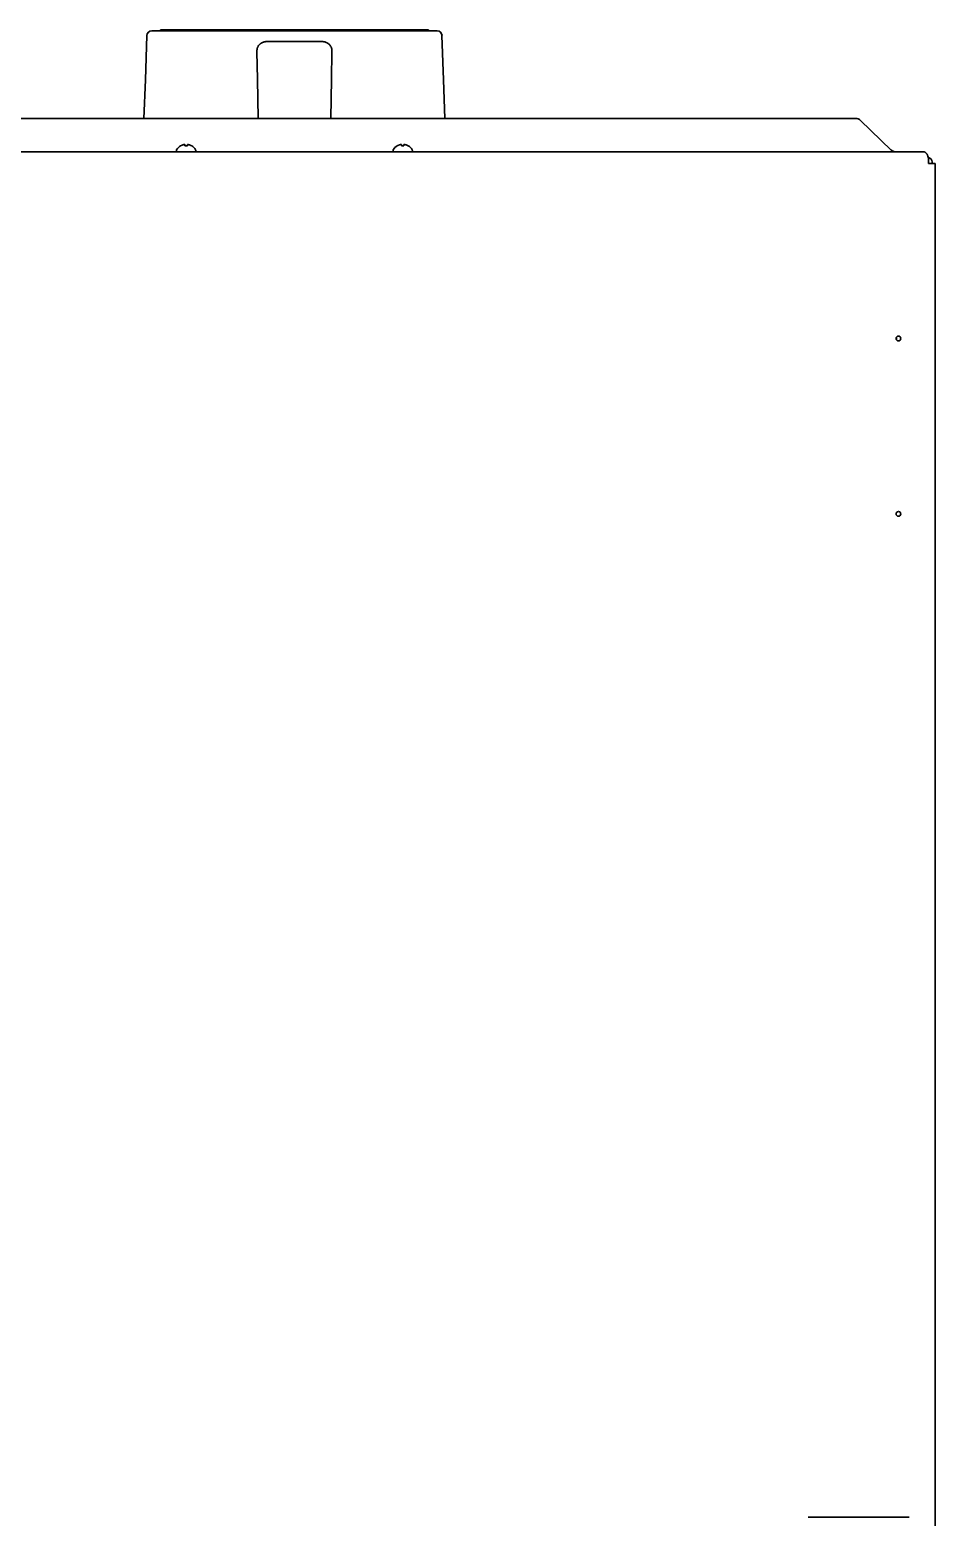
# Model space of a CAD drawing. Extents: x 6336 to 10269, y -393 to 3036.
# Drawn here: x 8803 to 9179, y 404 to 1022 of the extents above; entities that cross this region are included whole.
import ezdxf

# ---------------------------------------------------------------- set-up
doc = ezdxf.new("R2010")
doc.units = 0
doc.header["$LTSCALE"] = 5
doc.layers.add('1', color=7, linetype='CONTINUOUS', true_color=0xffffff)

msp = doc.modelspace()

# ---------------------------------------------------------------- linework, layer by layer
at = {"layer": '1', "color": 7, "linetype": 'Continuous', "lineweight": 35}
for p, q in [((8851.75, 1019.9), (8851.11, 1001.47)), ((8853.75, 1021.83), (8972.4, 1021.83)), ((8857.39, 1022.33), (8857.39, 1021.83)), ((8968.76, 1022.33), (8968.76, 1021.83)), ((8975.04, 1001.47), (8974.39, 1019.9)), ((8902.4, 1017.49), (8923.75, 1017.49)), ((8897.67, 1001.76), (8897.47, 1013.21)), ((8928.67, 1013.21), (8928.47, 1001.76)), ((8851.11, 1001.47), (8850.55, 985.52)), ((8897.96, 985.52), (8897.67, 1001.76)), ((8928.47, 1001.76), (8928.19, 985.52)), ((8975.59, 985.52), (8975.04, 1001.47)), ((9146.23, 985.52), (8459.92, 985.52)), ((9161.09, 972.37), (9148.35, 984.67)), ((8431.57, 971.63), (9174.57, 971.63)), ((8864.07, 972.23), (8864.07, 972.03)), ((8865.77, 974.07), (8865.77, 974.1)), ((8870.37, 974.1), (8870.37, 974.07)), ((8872.07, 972.03), (8872.07, 972.23)), ((8954.07, 972.23), (8954.07, 972.03)), ((8955.77, 974.07), (8955.77, 974.1)), ((8960.37, 974.1), (8960.37, 974.07)), ((8962.07, 972.03), (8962.07, 972.23)), ((9176.57, 966.83), (9176.57, 968.99)), ((9177.57, 966.83), (9176.57, 966.83)), ((9179.37, 966.83), (9177.57, 966.83)), ((9178.08, 966.83), (9178.06, 967.4)), ((9179.37, 317.43), (9179.37, 966.83)), ((9163.27, 893.46), (9163.27, 894.66)), ((9126.57, 404.37), (9168.57, 404.37))]:
    msp.add_line(p, q, dxfattribs=at)
for centre in [(9164.07, 894.06), (9164.07, 821.2)]:
    msp.add_circle(centre, 1, dxfattribs=at)
for centre, radius, start, end in [((8853.75, 1019.83), 2, 90, 178), ((8972.4, 1019.83), 2, 2, 90), ((8864.47, 972.23), 0.4, 149.69882, 180), ((8864.47, 972.03), 0.4, 180, 270), ((8868.27, 970.01), 4.8, 121.37271, 149.69882), ((8867.87, 970.01), 4.8, 30.30118, 58.62729), ((8871.67, 972.03), 0.4, 270, 0), ((8871.67, 972.23), 0.4, 0, 30.30118), ((8954.47, 972.23), 0.4, 149.69882, 180), ((8954.47, 972.03), 0.4, 180, 270), ((8958.27, 970.01), 4.8, 121.37271, 149.69882), ((8957.87, 970.01), 4.8, 30.30118, 58.62729), ((8961.67, 972.03), 0.4, 270, 0), ((8961.67, 972.23), 0.4, 0, 30.30118)]:
    msp.add_arc(centre, radius, start, end, dxfattribs=at)
for centre, major_axis, ratio, start_param, end_param in [((9146.23, 982.62), (-3, 0), 0.965926, 3.926991, 4.712389), ((9176, 967.33), (2.05, 0), 0.974464, 0.034907, 1.305014)]:
    msp.add_ellipse(centre, major_axis=major_axis, ratio=ratio, start_param=start_param, end_param=end_param, dxfattribs=at)
for points, knots in [([(8857.39, 1022.33), (8857.39, 1022.33), (8857.64, 1022.33), (8859.37, 1022.33), (8864.36, 1022.33), (8873.47, 1022.33), (8885.76, 1022.33), (8900.06, 1022.33), (8912.55, 1022.33), (8922.3, 1022.33), (8929.02, 1022.33), (8934.28, 1022.33), (8938.18, 1022.33), (8940.9, 1022.33), (8943.53, 1022.33), (8946.97, 1022.33), (8951.15, 1022.33), (8955.88, 1022.33), (8960.14, 1022.33), (8963.74, 1022.33), (8967.27, 1022.33), (8968.76, 1022.33), (8968.76, 1022.33)], [0, 0, 0, 0, 0.019941, 0.042354, 0.099604, 0.179479, 0.281703, 0.398223, 0.516716, 0.573001, 0.625808, 0.674436, 0.697057, 0.718516, 0.739445, 0.760411, 0.802011, 0.842362, 0.880468, 0.915456, 0.946829, 1, 1, 1, 1]), ([(8897.47, 1013.21), (8897.47, 1013.29), (8897.47, 1013.36), (8897.47, 1013.5), (8897.48, 1013.57), (8897.49, 1013.78), (8897.5, 1013.92), (8897.54, 1014.19), (8897.56, 1014.32), (8897.62, 1014.58), (8897.66, 1014.71), (8897.72, 1014.9), (8897.75, 1014.97), (8897.78, 1015.06), (8897.8, 1015.09), (8897.82, 1015.15), (8897.84, 1015.18), (8897.91, 1015.34), (8897.97, 1015.46), (8898.12, 1015.69), (8898.2, 1015.8), (8898.37, 1016.01), (8898.46, 1016.12), (8898.59, 1016.24), (8898.62, 1016.27), (8898.67, 1016.32), (8898.7, 1016.34), (8898.79, 1016.41), (8898.84, 1016.46), (8899.02, 1016.59), (8899.15, 1016.68), (8899.42, 1016.83), (8899.57, 1016.91), (8899.74, 1016.98), (8899.76, 1016.99), (8899.79, 1017.01), (8899.81, 1017.02), (8899.87, 1017.04), (8899.99, 1017.09), (8900.11, 1017.13), (8900.36, 1017.22), (8900.53, 1017.26), (8900.88, 1017.35), (8901.06, 1017.38), (8901.3, 1017.42), (8901.34, 1017.42), (8901.44, 1017.44), (8901.58, 1017.45), (8901.72, 1017.47), (8902.01, 1017.49), (8902.2, 1017.49), (8902.4, 1017.49)], [0, 0, 0, 0, 0.03125, 0.03125, 0.0625, 0.0625, 0.125, 0.125, 0.1875, 0.1875, 0.25, 0.25, 0.28125, 0.28125, 0.296875, 0.296875, 0.3125, 0.3125, 0.375, 0.375, 0.4375, 0.4375, 0.5, 0.5, 0.515625, 0.515625, 0.53125, 0.53125, 0.5625, 0.5625, 0.625, 0.625, 0.6875, 0.6875, 0.695313, 0.695313, 0.703125, 0.703125, 0.71875, 0.75, 0.75, 0.8125, 0.8125, 0.875, 0.875, 0.890625, 0.890625, 0.90625, 0.9375, 0.9375, 1, 1, 1, 1]), ([(8923.75, 1017.49), (8923.8, 1017.49), (8923.85, 1017.49), (8923.94, 1017.49), (8924.09, 1017.49), (8924.23, 1017.48), (8924.52, 1017.46), (8924.71, 1017.44), (8924.98, 1017.4), (8925.08, 1017.38), (8925.21, 1017.36), (8925.26, 1017.35), (8925.35, 1017.33), (8925.39, 1017.32), (8925.62, 1017.26), (8925.79, 1017.22), (8926.12, 1017.11), (8926.27, 1017.04), (8926.47, 1016.96), (8926.5, 1016.94), (8926.58, 1016.91), (8926.69, 1016.85), (8926.79, 1016.79), (8927, 1016.68), (8927.12, 1016.59), (8927.36, 1016.41), (8927.47, 1016.32), (8927.6, 1016.19), (8927.63, 1016.17), (8927.68, 1016.12), (8927.7, 1016.09), (8927.77, 1016.01), (8927.82, 1015.96), (8927.95, 1015.8), (8928.03, 1015.69), (8928.17, 1015.46), (8928.24, 1015.34), (8928.32, 1015.15), (8928.35, 1015.09), (8928.39, 1015), (8928.4, 1014.97), (8928.42, 1014.9), (8928.43, 1014.87), (8928.49, 1014.71), (8928.52, 1014.58), (8928.58, 1014.32), (8928.61, 1014.19), (8928.66, 1013.78), (8928.68, 1013.5), (8928.67, 1013.21)], [0, 0, 0, 0, 0.015625, 0.015625, 0.03125, 0.0625, 0.0625, 0.125, 0.125, 0.15625, 0.15625, 0.171875, 0.171875, 0.1875, 0.1875, 0.25, 0.25, 0.3125, 0.3125, 0.328125, 0.328125, 0.34375, 0.375, 0.375, 0.4375, 0.4375, 0.5, 0.5, 0.515625, 0.515625, 0.53125, 0.53125, 0.5625, 0.5625, 0.625, 0.625, 0.6875, 0.6875, 0.71875, 0.71875, 0.734375, 0.734375, 0.75, 0.75, 0.8125, 0.8125, 0.875, 0.875, 1, 1, 1, 1]), ([(8867.57, 974.07), (8867.57, 974.2), (8867.57, 974.3), (8867.57, 974.44), (8867.57, 974.48), (8867.57, 974.56), (8867.57, 974.59), (8867.57, 974.62)], [0, 0, 0, 0, 0.5, 0.5, 0.75, 0.75, 1, 1, 1, 1]), ([(8870.37, 974.07), (8870.17, 974.2), (8869.96, 974.3), (8869.64, 974.44), (8869.53, 974.48), (8869.3, 974.56), (8869.19, 974.59), (8869.07, 974.62)], [0, 0, 0, 0, 0.5, 0.5, 0.75, 0.75, 1, 1, 1, 1]), ([(8957.57, 974.07), (8957.57, 974.2), (8957.57, 974.3), (8957.57, 974.44), (8957.57, 974.48), (8957.57, 974.56), (8957.57, 974.59), (8957.57, 974.62)], [0, 0, 0, 0, 0.5, 0.5, 0.75, 0.75, 1, 1, 1, 1]), ([(8960.37, 974.07), (8960.17, 974.2), (8959.96, 974.3), (8959.64, 974.44), (8959.53, 974.48), (8959.3, 974.56), (8959.19, 974.59), (8959.07, 974.62)], [0, 0, 0, 0, 0.5, 0.5, 0.75, 0.75, 1, 1, 1, 1]), ([(9162.75, 971.63), (9162.72, 971.63), (9162.67, 971.63), (9162.62, 971.63), (9162.58, 971.64), (9162.56, 971.64), (9162.48, 971.65), (9162.41, 971.66), (9162.2, 971.71), (9162.06, 971.77), (9161.78, 971.9), (9161.64, 971.98), (9161.44, 972.12), (9161.35, 972.17), (9161.26, 972.24), (9161.23, 972.26), (9161.21, 972.28), (9161.16, 972.31), (9161.12, 972.34), (9161.09, 972.37)], [0, 0, 0, 0, 0.0625, 0.09375, 0.09375, 0.125, 0.125, 0.25, 0.25, 0.5, 0.5, 0.75, 0.75, 0.875, 0.90625, 0.90625, 0.9375, 0.9375, 1, 1, 1, 1]), ([(9175.69, 970.97), (9175.6, 971.07), (9175.51, 971.17), (9175.37, 971.29), (9175.32, 971.33), (9175.25, 971.38), (9175.23, 971.39), (9175.18, 971.43), (9175.16, 971.44), (9175.04, 971.51), (9174.95, 971.55), (9174.81, 971.6), (9174.76, 971.61), (9174.69, 971.62), (9174.67, 971.62), (9174.62, 971.63), (9174.6, 971.63), (9174.57, 971.63)], [0, 0, 0, 0, 0.25, 0.25, 0.375, 0.375, 0.4375, 0.4375, 0.5, 0.5, 0.75, 0.75, 0.875, 0.875, 0.9375, 0.9375, 1, 1, 1, 1]), ([(9176.3, 969.83), (9176.27, 969.94), (9176.23, 970.05), (9176.16, 970.2), (9176.14, 970.26), (9176.11, 970.33), (9176.1, 970.36), (9176.07, 970.41), (9176.06, 970.43), (9175.99, 970.56), (9175.94, 970.65), (9175.82, 970.82), (9175.76, 970.9), (9175.69, 970.97)], [0, 0, 0, 0, 0.25, 0.25, 0.375, 0.375, 0.4375, 0.4375, 0.5, 0.5, 0.75, 0.75, 1, 1, 1, 1])]:
    msp.add_open_spline(points, degree=3, knots=knots, dxfattribs=at)
for points, degree in [([(8867.07, 974.62), (8867.02, 974.61), (8866.91, 974.58), (8866.75, 974.53), (8866.59, 974.47), (8866.43, 974.41), (8866.28, 974.34), (8866.13, 974.27), (8865.96, 974.18), (8865.84, 974.11), (8865.77, 974.07)], 3), ([(8867.57, 974.62), (8867.55, 974.63), (8867.5, 974.63), (8867.42, 974.64), (8867.35, 974.64), (8867.28, 974.64), (8867.21, 974.64), (8867.14, 974.63), (8867.1, 974.62), (8867.07, 974.62)], 3), ([(8868.57, 974.07), (8868.41, 974.09), (8868.07, 974.12), (8867.74, 974.09), (8867.57, 974.07)], 3), ([(8869.07, 974.62), (8869.05, 974.62), (8869, 974.63), (8868.93, 974.64), (8868.86, 974.64), (8868.79, 974.64), (8868.72, 974.64), (8868.64, 974.63), (8868.6, 974.62), (8868.57, 974.62)], 3), ([(8868.57, 974.62), (8868.57, 974.61), (8868.57, 974.58), (8868.57, 974.53), (8868.57, 974.47), (8868.57, 974.41), (8868.57, 974.34), (8868.57, 974.27), (8868.57, 974.18), (8868.57, 974.11), (8868.57, 974.07)], 3), ([(8957.07, 974.62), (8957.02, 974.61), (8956.91, 974.58), (8956.75, 974.53), (8956.59, 974.47), (8956.43, 974.41), (8956.28, 974.34), (8956.13, 974.27), (8955.96, 974.18), (8955.84, 974.11), (8955.77, 974.07)], 3), ([(8957.57, 974.62), (8957.55, 974.63), (8957.5, 974.63), (8957.42, 974.64), (8957.35, 974.64), (8957.28, 974.64), (8957.21, 974.64), (8957.14, 974.63), (8957.1, 974.62), (8957.07, 974.62)], 3), ([(8958.57, 974.07), (8958.41, 974.09), (8958.07, 974.12), (8957.74, 974.09), (8957.57, 974.07)], 3), ([(8959.07, 974.62), (8959.05, 974.62), (8959, 974.63), (8958.93, 974.64), (8958.86, 974.64), (8958.79, 974.64), (8958.72, 974.64), (8958.64, 974.63), (8958.6, 974.62), (8958.57, 974.62)], 3), ([(8958.57, 974.62), (8958.57, 974.61), (8958.57, 974.58), (8958.57, 974.53), (8958.57, 974.47), (8958.57, 974.41), (8958.57, 974.34), (8958.57, 974.27), (8958.57, 974.18), (8958.57, 974.11), (8958.57, 974.07)], 3), ([(9176.26, 969.9), (9176.25, 969.94), (9176.25, 969.98)], 2), ([(9176.57, 969.36), (9176.48, 969.52), (9176.39, 969.67), (9176.3, 969.83)], 3), ([(9176.3, 969.83), (9176.39, 969.55), (9176.48, 969.27), (9176.57, 968.99)], 3), ([(9176.57, 969.36), (9176.57, 969.24), (9176.57, 969.11), (9176.57, 968.99)], 3)]:
    msp.add_open_spline(points, degree=degree, dxfattribs=at)

doc.saveas('drawing.dxf')
